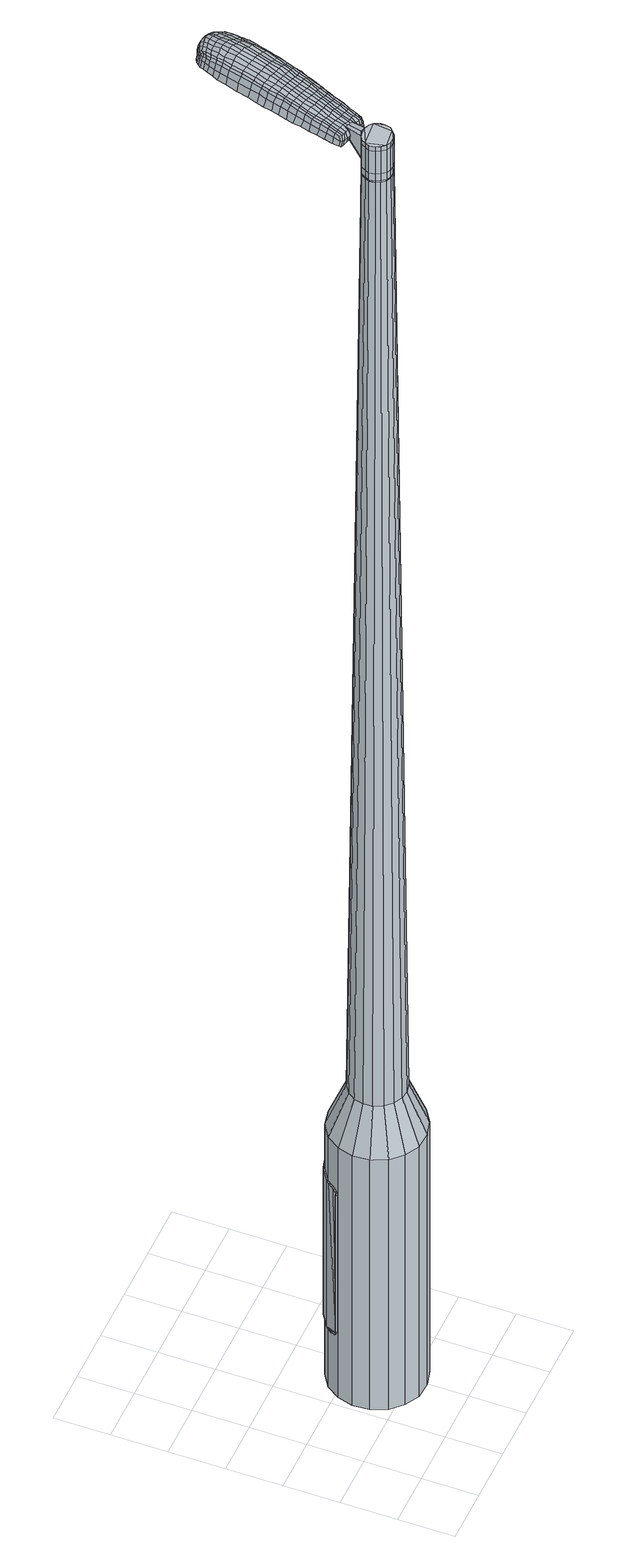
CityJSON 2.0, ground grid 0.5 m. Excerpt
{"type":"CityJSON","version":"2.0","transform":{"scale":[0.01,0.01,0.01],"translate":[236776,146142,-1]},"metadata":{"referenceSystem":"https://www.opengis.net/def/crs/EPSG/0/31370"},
"CityObjects":{
"object1":{"type":"GenericCityObject","attributes":{"cluster":554,"mean_distance_to_centroid":0.166,"new_centroid_x":236776.98,"new_centroid_y":146142.76,"mean_distance_to_camera":6.4,"H1":9.36,"H2":9.18,"Z_final":113.02,"cluster2":-1,"proj_x":236781.63,"proj_y":146144.08,"id_line":84736,"bearing_l":344.13,"distance":4.84,"orientation":"left","G_obj":74.13},"geometry":[{"type":"MultiSurface","lod":"2","boundaries":[[[0,1,2,3]],[[1,4,5,2]],[[4,6,7,5]],[[6,8,9,7]],[[8,10,11,9]],[[10,12,13,11]],[[12,14,15,13]],[[14,16,17,15]],[[16,18,19,17]],[[18,20,21,19]],[[20,22,23,21]],[[22,24,25,23]],[[24,26,27,25]],[[26,28,29,27]],[[28,30,31,29]],[[30,32,33,31]],[[32,34,35,33]],[[34,0,3,35]],[[36,37,38,39]],[[38,40,41,42]],[[41,43,42]],[[42,44,45,46]],[[45,47,46]],[[46,48,49,50]],[[49,51,50]],[[42,46,50,38]],[[50,52,39,38]],[[53,36,39]],[[2,5,7,35]],[[7,9,11,15]],[[11,13,15]],[[15,17,19,23]],[[19,21,23]],[[23,25,27,31]],[[27,29,31]],[[15,23,31,7]],[[31,33,35,7]],[[3,2,35]],[[1,0,54,55]],[[0,34,56,54]],[[34,32,57,56]],[[32,30,58,57]],[[30,28,59,58]],[[28,26,60,59]],[[26,24,61,60]],[[24,22,62,61]],[[22,20,63,62]],[[20,18,64,63]],[[18,16,65,64]],[[16,14,66,65]],[[14,12,67,66]],[[12,10,68,67]],[[10,8,69,68]],[[8,6,70,69]],[[6,4,71,70]],[[4,1,55,71]],[[55,54,72,73]],[[54,56,74,72]],[[56,57,75,74]],[[57,58,76,75]],[[58,59,77,76]],[[59,60,78,77]],[[60,61,79,78]],[[61,62,80,79]],[[62,63,81,80]],[[63,64,82,81]],[[64,65,83,82]],[[65,66,84,83]],[[66,67,85,84]],[[67,68,86,85]],[[68,69,87,86]],[[69,70,88,87]],[[70,71,89,88]],[[71,55,73,89]],[[72,90,91,92]],[[93,94,90,72]],[[75,95,94,93]],[[96,97,95,75]],[[77,98,97,96]],[[99,100,98,77]],[[79,101,100,99]],[[80,102,101,79]],[[103,104,102,80]],[[105,106,104,103]],[[83,107,106,105]],[[84,108,107,83]],[[85,109,108,84]],[[110,111,109,85]],[[112,113,111,110]],[[114,115,113,112]],[[116,117,115,114]],[[92,91,117,116]],[[118,119,120,121]],[[122,118,121,123]],[[124,122,123,125]],[[126,124,125,127]],[[128,126,127,129]],[[130,128,129,131]],[[132,130,131,133]],[[134,132,133,135]],[[136,134,135,137]],[[138,136,137,139]],[[140,138,139,141]],[[142,140,141,143]],[[144,142,143,145]],[[146,144,145,147]],[[148,146,147,149]],[[150,148,149,151]],[[73,72,92]],[[74,93,72]],[[74,75,93]],[[76,96,75]],[[76,77,96]],[[78,99,77]],[[78,79,99]],[[81,103,80]],[[81,82,105,103]],[[82,83,105]],[[86,110,85]],[[86,87,112,110]],[[87,88,114,112]],[[88,89,116,114]],[[89,73,92,116]],[[152,91,90]],[[152,153,117,91]],[[153,154,115,117]],[[154,155,113,115]],[[155,156,111,113]],[[156,109,111]],[[157,106,107]],[[157,158,104,106]],[[158,102,104]],[[159,100,101]],[[159,98,100]],[[160,97,98]],[[160,95,97]],[[161,94,95]],[[161,90,94]],[[39,52,150,162]],[[152,90,163,151]],[[53,39,162,119]],[[90,161,120,163]],[[36,53,119,118]],[[161,95,121,120]],[[37,36,118,122]],[[95,160,123,121]],[[38,37,122,124]],[[160,98,125,123]],[[40,38,124,126]],[[98,159,127,125]],[[41,40,126,128]],[[159,101,129,127]],[[43,41,128,130]],[[101,102,131,129]],[[42,43,130,132]],[[102,158,133,131]],[[44,42,132,134]],[[158,157,135,133]],[[45,44,134,136]],[[157,107,137,135]],[[47,45,136,138]],[[107,108,139,137]],[[46,47,138,140]],[[108,109,141,139]],[[48,46,140,142]],[[109,156,143,141]],[[49,48,142,144]],[[156,155,145,143]],[[51,49,144,146]],[[155,154,147,145]],[[50,51,146,148]],[[154,153,149,147]],[[52,50,148,150]],[[153,152,151,149]],[[150,151,164,165]],[[151,163,166,164]],[[163,120,167,166]],[[120,119,168,167]],[[119,162,169,168]],[[162,150,165,169]],[[170,171,172,173]],[[174,170,173,175]],[[170,174,176,177]],[[171,170,177,178]],[[179,180,181,182]],[[183,179,182,184]],[[179,183,185,186]],[[180,179,186,187]],[[188,189,190,191]],[[192,188,191,193]],[[188,192,194,195]],[[189,188,195,196]],[[197,198,199,200]],[[201,197,200,202]],[[197,201,203,204]],[[198,197,204,205]],[[206,207,208,209]],[[210,206,209,211]],[[206,210,212,213]],[[207,206,213,214]],[[215,216,217,218]],[[219,215,218,220]],[[215,219,221,222]],[[216,215,222,223]],[[224,225,226,227]],[[216,224,227,217]],[[224,216,223,228]],[[225,224,228,229]],[[230,231,232,233]],[[225,230,233,226]],[[230,225,229,234]],[[231,230,234,235]],[[236,174,175,237]],[[231,236,237,232]],[[236,231,235,238]],[[174,236,238,176]],[[239,240,241,242]],[[243,239,242,244]],[[239,243,245,246]],[[240,239,246,247]],[[248,249,250,251]],[[240,248,251,241]],[[248,240,247,252]],[[249,248,252,253]],[[254,255,256,257]],[[249,254,257,250]],[[254,249,253,258]],[[255,254,258,259]],[[260,261,262,263]],[[255,260,263,256]],[[260,255,259,264]],[[261,260,264,265]],[[266,171,178,267]],[[261,266,267,262]],[[266,261,265,268]],[[171,266,268,172]],[[269,270,271,272]],[[273,269,272,274]],[[269,273,275,276]],[[270,269,276,277]],[[278,279,280,281]],[[270,278,281,271]],[[278,270,277,282]],[[279,278,282,283]],[[284,285,286,287]],[[279,284,287,280]],[[284,279,283,288]],[[285,284,288,289]],[[290,183,184,291]],[[285,290,291,286]],[[290,285,289,292]],[[183,290,292,185]],[[293,294,295,296]],[[297,293,296,298]],[[293,297,299,300]],[[294,293,300,301]],[[302,303,304,305]],[[294,302,305,295]],[[302,294,301,306]],[[303,302,306,307]],[[308,309,310,311]],[[303,308,311,304]],[[308,303,307,312]],[[309,308,312,313]],[[314,315,316,317]],[[309,314,317,310]],[[314,309,313,318]],[[315,314,318,319]],[[320,180,187,321]],[[315,320,321,316]],[[320,315,319,322]],[[180,320,322,181]],[[323,209,208,324]],[[325,323,324,326]],[[323,325,327,328]],[[209,323,328,211]],[[329,325,326,330]],[[331,329,330,332]],[[329,331,333,334]],[[325,329,334,327]],[[335,331,332,336]],[[337,335,336,338]],[[335,337,339,340]],[[331,335,340,333]],[[341,337,338,342]],[[343,341,342,344]],[[341,343,345,346]],[[337,341,346,339]],[[347,343,344,348]],[[198,347,348,199]],[[347,198,205,349]],[[343,347,349,345]],[[350,351,196,195]],[[352,350,195,194]],[[350,352,353,354]],[[351,350,354,355]],[[356,357,355,354]],[[358,356,354,353]],[[356,358,359,360]],[[357,356,360,361]],[[362,363,361,360]],[[364,362,360,359]],[[362,364,365,366]],[[363,362,366,367]],[[368,369,367,366]],[[370,368,366,365]],[[368,370,203,201]],[[369,368,201,202]],[[371,372,373,374]],[[273,371,374,275]],[[371,273,274,375]],[[372,371,375,376]],[[377,192,193,378]],[[372,377,378,373]],[[377,372,376,379]],[[192,377,379,194]],[[380,381,382,383]],[[219,380,383,221]],[[380,219,220,384]],[[381,380,384,385]],[[386,387,388,389]],[[381,386,389,382]],[[386,381,385,390]],[[387,386,390,391]],[[392,189,196,393]],[[387,392,393,388]],[[392,387,391,394]],[[189,392,394,190]],[[395,396,397,398]],[[177,395,398,178]],[[395,177,176,399]],[[396,395,399,400]],[[401,402,403,404]],[[396,401,404,397]],[[401,396,400,405]],[[402,401,405,406]],[[407,200,199,408]],[[402,407,408,403]],[[407,402,406,409]],[[200,407,409,202]],[[410,411,412,413]],[[182,410,413,184]],[[410,182,181,414]],[[411,410,414,415]],[[416,204,203,417]],[[411,416,417,412]],[[416,411,415,418]],[[204,416,418,205]],[[419,420,421,422]],[[297,419,422,299]],[[419,297,298,423]],[[420,419,423,424]],[[425,210,211,426]],[[420,425,426,421]],[[425,420,424,427]],[[210,425,427,212]],[[428,429,430,431]],[[243,428,431,245]],[[428,243,244,432]],[[429,428,432,433]],[[434,435,436,437]],[[429,434,437,430]],[[434,429,433,438]],[[435,434,438,439]],[[440,207,214,441]],[[435,440,441,436]],[[440,435,439,442]],[[207,440,442,208]],[[443,444,433,432]],[[242,443,432,244]],[[443,242,241,445]],[[444,443,445,446]],[[447,448,439,438]],[[444,447,438,433]],[[447,444,446,449]],[[448,447,449,450]],[[451,324,208,442]],[[448,451,442,439]],[[451,448,450,452]],[[324,451,452,326]],[[453,454,455,456]],[[300,453,456,301]],[[453,300,299,422]],[[454,453,422,421]],[[457,328,327,458]],[[454,457,458,455]],[[457,454,421,426]],[[328,457,426,211]],[[459,460,446,445]],[[251,459,445,241]],[[459,251,250,461]],[[460,459,461,462]],[[463,464,450,449]],[[460,463,449,446]],[[463,460,462,465]],[[464,463,465,466]],[[467,330,326,452]],[[464,467,452,450]],[[467,464,466,468]],[[330,467,468,332]],[[469,470,471,472]],[[306,469,472,307]],[[469,306,301,456]],[[470,469,456,455]],[[473,334,333,474]],[[470,473,474,471]],[[473,470,455,458]],[[334,473,458,327]],[[475,476,462,461]],[[257,475,461,250]],[[475,257,256,477]],[[476,475,477,478]],[[479,480,466,465]],[[476,479,465,462]],[[479,476,478,481]],[[480,479,481,482]],[[483,336,332,468]],[[480,483,468,466]],[[483,480,482,484]],[[336,483,484,338]],[[485,486,487,488]],[[312,485,488,313]],[[485,312,307,472]],[[486,485,472,471]],[[489,340,339,490]],[[486,489,490,487]],[[489,486,471,474]],[[340,489,474,333]],[[491,492,478,477]],[[263,491,477,256]],[[491,263,262,493]],[[492,491,493,494]],[[495,496,482,481]],[[492,495,481,478]],[[495,492,494,497]],[[496,495,497,498]],[[499,342,338,484]],[[496,499,484,482]],[[499,496,498,500]],[[342,499,500,344]],[[501,502,503,504]],[[318,501,504,319]],[[501,318,313,488]],[[502,501,488,487]],[[505,346,345,506]],[[502,505,506,503]],[[505,502,487,490]],[[346,505,490,339]],[[507,508,494,493]],[[267,507,493,262]],[[507,267,178,398]],[[508,507,398,397]],[[509,510,498,497]],[[508,509,497,494]],[[509,508,397,404]],[[510,509,404,403]],[[511,348,344,500]],[[510,511,500,498]],[[511,510,403,408]],[[348,511,408,199]],[[512,513,415,414]],[[322,512,414,181]],[[512,322,319,504]],[[513,512,504,503]],[[514,349,205,418]],[[513,514,418,415]],[[514,513,503,506]],[[349,514,506,345]],[[515,516,376,375]],[[272,515,375,274]],[[515,272,271,517]],[[516,515,517,518]],[[519,352,194,379]],[[516,519,379,376]],[[519,516,518,520]],[[352,519,520,353]],[[521,522,523,524]],[[222,521,524,223]],[[521,222,221,383]],[[522,521,383,382]],[[525,526,527,528]],[[522,525,528,523]],[[525,522,382,389]],[[526,525,389,388]],[[529,351,355,530]],[[526,529,530,527]],[[529,526,388,393]],[[351,529,393,196]],[[531,532,518,517]],[[281,531,517,271]],[[531,281,280,533]],[[532,531,533,534]],[[535,358,353,520]],[[532,535,520,518]],[[535,532,534,536]],[[358,535,536,359]],[[537,538,539,540]],[[228,537,540,229]],[[537,228,223,524]],[[538,537,524,523]],[[541,542,543,544]],[[538,541,544,539]],[[541,538,523,528]],[[542,541,528,527]],[[545,357,361,546]],[[542,545,546,543]],[[545,542,527,530]],[[357,545,530,355]],[[547,548,534,533]],[[287,547,533,280]],[[547,287,286,549]],[[548,547,549,550]],[[551,364,359,536]],[[548,551,536,534]],[[551,548,550,552]],[[364,551,552,365]],[[553,554,555,556]],[[234,553,556,235]],[[553,234,229,540]],[[554,553,540,539]],[[557,558,559,560]],[[554,557,560,555]],[[557,554,539,544]],[[558,557,544,543]],[[561,363,367,562]],[[558,561,562,559]],[[561,558,543,546]],[[363,561,546,361]],[[563,564,550,549]],[[291,563,549,286]],[[563,291,184,413]],[[564,563,413,412]],[[565,370,365,552]],[[564,565,552,550]],[[565,564,412,417]],[[370,565,417,203]],[[566,567,400,399]],[[238,566,399,176]],[[566,238,235,556]],[[567,566,556,555]],[[568,569,406,405]],[[567,568,405,400]],[[568,567,555,560]],[[569,568,560,559]],[[570,369,202,409]],[[569,570,409,406]],[[570,569,559,562]],[[369,570,562,367]],[[571,572,573,574]],[[574,573,575,576]],[[577,575,573,578]],[[578,573,572,579]],[[580,581,582,583]],[[583,582,584,585]],[[586,584,582,587]],[[587,582,581,588]],[[589,590,591,592]],[[592,591,593,594]],[[595,593,591,596]],[[596,591,590,597]],[[598,599,600,601]],[[601,600,602,603]],[[604,602,600,605]],[[605,600,599,606]],[[607,608,609,610]],[[610,609,611,612]],[[613,611,609,614]],[[614,609,608,615]],[[616,617,618,619]],[[619,618,620,621]],[[622,620,618,623]],[[623,618,617,624]],[[625,626,627,628]],[[628,627,617,616]],[[624,617,627,629]],[[629,627,626,630]],[[631,632,633,634]],[[634,633,626,625]],[[630,626,633,635]],[[635,633,632,636]],[[576,575,637,638]],[[638,637,632,631]],[[636,632,637,639]],[[639,637,575,577]],[[640,641,642,643]],[[643,642,644,645]],[[646,644,642,647]],[[647,642,641,648]],[[649,650,651,652]],[[652,651,641,640]],[[648,641,651,653]],[[653,651,650,654]],[[655,656,657,658]],[[658,657,650,649]],[[654,650,657,659]],[[659,657,656,660]],[[661,662,663,664]],[[664,663,656,655]],[[660,656,663,665]],[[665,663,662,666]],[[579,572,667,668]],[[668,667,662,661]],[[666,662,667,669]],[[669,667,572,571]],[[670,671,672,673]],[[673,672,674,675]],[[676,674,672,677]],[[677,672,671,678]],[[679,680,681,682]],[[682,681,671,670]],[[678,671,681,683]],[[683,681,680,684]],[[685,686,687,688]],[[688,687,680,679]],[[684,680,687,689]],[[689,687,686,690]],[[585,584,691,692]],[[692,691,686,685]],[[690,686,691,693]],[[693,691,584,586]],[[694,695,696,697]],[[697,696,698,699]],[[700,698,696,701]],[[701,696,695,702]],[[703,704,705,706]],[[706,705,695,694]],[[702,695,705,707]],[[707,705,704,708]],[[709,710,711,712]],[[712,711,704,703]],[[708,704,711,713]],[[713,711,710,714]],[[715,716,717,718]],[[718,717,710,709]],[[714,710,717,719]],[[719,717,716,720]],[[588,581,721,722]],[[722,721,716,715]],[[720,716,721,723]],[[723,721,581,580]],[[607,610,724,725]],[[725,724,726,727]],[[728,726,724,729]],[[729,724,610,612]],[[727,726,730,731]],[[731,730,732,733]],[[734,732,730,735]],[[735,730,726,728]],[[733,732,736,737]],[[737,736,738,739]],[[740,738,736,741]],[[741,736,732,734]],[[739,738,742,743]],[[743,742,744,745]],[[746,744,742,747]],[[747,742,738,740]],[[745,744,748,749]],[[749,748,599,598]],[[606,599,748,750]],[[750,748,744,746]],[[597,751,752,596]],[[596,752,753,595]],[[754,753,752,755]],[[755,752,751,756]],[[756,757,758,755]],[[755,758,759,754]],[[760,759,758,761]],[[761,758,757,762]],[[762,763,764,761]],[[761,764,765,760]],[[766,765,764,767]],[[767,764,763,768]],[[768,769,770,767]],[[767,770,771,766]],[[604,771,770,602]],[[602,770,769,603]],[[772,773,774,775]],[[775,774,674,676]],[[675,674,774,776]],[[776,774,773,777]],[[594,593,778,779]],[[779,778,773,772]],[[777,773,778,780]],[[780,778,593,595]],[[781,782,783,784]],[[784,783,620,622]],[[621,620,783,785]],[[785,783,782,786]],[[787,788,789,790]],[[790,789,782,781]],[[786,782,789,791]],[[791,789,788,792]],[[597,590,793,794]],[[794,793,788,787]],[[792,788,793,795]],[[795,793,590,589]],[[796,797,798,799]],[[799,798,578,579]],[[577,578,798,800]],[[800,798,797,801]],[[802,803,804,805]],[[805,804,797,796]],[[801,797,804,806]],[[806,804,803,807]],[[598,601,808,809]],[[809,808,803,802]],[[807,803,808,810]],[[810,808,601,603]],[[811,812,813,814]],[[814,813,583,585]],[[580,583,813,815]],[[815,813,812,816]],[[604,605,817,818]],[[818,817,812,811]],[[816,812,817,819]],[[819,817,605,606]],[[820,821,698,822]],[[822,698,700]],[[699,698,821,823]],[[612,611,824,825]],[[825,824,821,820]],[[823,821,824,826]],[[826,824,611,613]],[[827,828,829]],[[829,828,644,646]],[[645,644,828,830]],[[830,828,831]],[[832,833,834,835]],[[835,834,828,827]],[[831,828,834,836]],[[836,834,833,837]],[[615,608,838,839]],[[839,838,833,832]],[[837,833,838,840]],[[840,838,608,607]],[[831,841,842,830]],[[830,842,643,645]],[[640,643,842,843]],[[842,841,843]],[[837,844,845,836]],[[836,845,841,831]],[[843,841,845,846]],[[846,845,844,847]],[[607,725,165,840]],[[840,165,844,837]],[[847,844,165,848]],[[848,165,725,727]],[[849,850,851,852]],[[852,851,701,702]],[[700,701,851,822]],[[822,851,850,820]],[[728,729,853,854]],[[854,853,850,849]],[[820,850,853,825]],[[825,853,729,612]],[[855,856,843]],[[843,856,652,640]],[[649,652,856,857]],[[857,856,855,858]],[[847,859,860,846]],[[846,860,855,843]],[[858,855,860,861]],[[861,860,859,862]],[[727,731,863,848]],[[848,863,859,847]],[[862,859,863,864]],[[864,863,731,733]],[[865,866,867,868]],[[868,867,707,708]],[[702,707,867,852]],[[852,867,866,849]],[[734,735,869,870]],[[870,869,866,865]],[[849,866,869,854]],[[854,869,735,728]],[[858,871,872,857]],[[857,872,658,649]],[[655,658,872,873]],[[873,872,871,874]],[[862,875,876,861]],[[861,876,871,858]],[[874,871,876,877]],[[877,876,875,878]],[[733,737,879,864]],[[864,879,875,862]],[[878,875,879,880]],[[880,879,737,739]],[[881,882,883,884]],[[884,883,713,714]],[[708,713,883,868]],[[868,883,882,865]],[[740,741,885,886]],[[886,885,882,881]],[[865,882,885,870]],[[870,885,741,734]],[[874,887,888,873]],[[873,888,664,655]],[[661,664,888,889]],[[889,888,887,890]],[[878,891,892,877]],[[877,892,887,874]],[[890,887,892,893]],[[893,892,891,894]],[[739,743,895,880]],[[880,895,891,878]],[[894,891,895,896]],[[896,895,743,745]],[[897,898,899,900]],[[900,899,719,720]],[[714,719,899,884]],[[884,899,898,881]],[[746,747,901,902]],[[902,901,898,897]],[[881,898,901,886]],[[886,901,747,740]],[[890,903,904,889]],[[889,904,668,661]],[[579,668,904,799]],[[799,904,903,796]],[[894,905,906,893]],[[893,906,903,890]],[[796,903,906,805]],[[805,906,905,802]],[[745,749,907,896]],[[896,907,905,894]],[[802,905,907,809]],[[809,907,749,598]],[[816,908,909,815]],[[815,909,723,580]],[[720,723,909,900]],[[900,909,908,897]],[[606,750,910,819]],[[819,910,908,816]],[[897,908,910,902]],[[902,910,750,746]],[[777,911,912,776]],[[776,912,673,675]],[[670,673,912,913]],[[913,912,911,914]],[[595,753,915,780]],[[780,915,911,777]],[[914,911,915,916]],[[916,915,753,754]],[[917,918,919,920]],[[920,919,623,624]],[[622,623,919,784]],[[784,919,918,781]],[[921,922,923,924]],[[924,923,918,917]],[[781,918,923,790]],[[790,923,922,787]],[[756,751,925,926]],[[926,925,922,921]],[[787,922,925,794]],[[794,925,751,597]],[[914,927,928,913]],[[913,928,682,670]],[[679,682,928,929]],[[929,928,927,930]],[[754,759,931,916]],[[916,931,927,914]],[[930,927,931,932]],[[932,931,759,760]],[[933,934,935,936]],[[936,935,629,630]],[[624,629,935,920]],[[920,935,934,917]],[[937,938,939,940]],[[940,939,934,933]],[[917,934,939,924]],[[924,939,938,921]],[[762,757,941,942]],[[942,941,938,937]],[[921,938,941,926]],[[926,941,757,756]],[[930,943,944,929]],[[929,944,688,679]],[[685,688,944,945]],[[945,944,943,946]],[[760,765,947,932]],[[932,947,943,930]],[[946,943,947,948]],[[948,947,765,766]],[[949,950,951,952]],[[952,951,635,636]],[[630,635,951,936]],[[936,951,950,933]],[[953,954,955,956]],[[956,955,950,949]],[[933,950,955,940]],[[940,955,954,937]],[[768,763,957,958]],[[958,957,954,953]],[[937,954,957,942]],[[942,957,763,762]],[[946,959,960,945]],[[945,960,692,685]],[[585,692,960,814]],[[814,960,959,811]],[[766,771,961,948]],[[948,961,959,946]],[[811,959,961,818]],[[818,961,771,604]],[[801,962,963,800]],[[800,963,639,577]],[[636,639,963,952]],[[952,963,962,949]],[[807,964,965,806]],[[806,965,962,801]],[[949,962,965,956]],[[956,965,964,953]],[[603,769,966,810]],[[810,966,964,807]],[[953,964,966,958]],[[958,966,769,768]],[[571,574,173,172]],[[574,576,175,173]],[[586,587,186,185]],[[587,588,187,186]],[[589,592,191,190]],[[592,594,193,191]],[[613,614,213,212]],[[614,615,214,213]],[[616,619,218,217]],[[619,621,220,218]],[[625,628,227,226]],[[628,616,217,227]],[[631,634,233,232]],[[634,625,226,233]],[[576,638,237,175]],[[638,631,232,237]],[[646,647,246,245]],[[647,648,247,246]],[[648,653,252,247]],[[653,654,253,252]],[[654,659,258,253]],[[659,660,259,258]],[[660,665,264,259]],[[665,666,265,264]],[[666,669,268,265]],[[669,571,172,268]],[[676,677,276,275]],[[677,678,277,276]],[[678,683,282,277]],[[683,684,283,282]],[[684,689,288,283]],[[689,690,289,288]],[[690,693,292,289]],[[693,586,185,292]],[[694,697,296,295]],[[697,699,298,296]],[[703,706,305,304]],[[706,694,295,305]],[[709,712,311,310]],[[712,703,304,311]],[[715,718,317,316]],[[718,709,310,317]],[[588,722,321,187]],[[722,715,316,321]],[[772,775,374,373]],[[775,676,275,374]],[[594,779,378,193]],[[779,772,373,378]],[[621,785,384,220]],[[785,786,385,384]],[[786,791,390,385]],[[791,792,391,390]],[[792,795,394,391]],[[795,589,190,394]],[[699,423,298]],[[699,823,424,423]],[[823,826,427,424]],[[826,613,212,427]],[[827,829,431,430]],[[829,646,245,431]],[[832,835,437,436]],[[835,827,430,437]],[[615,839,441,214]],[[839,832,436,441]],[[967,968,969,970]],[[971,972,970,969]],[[973,974,975,976]],[[977,978,979,980]],[[968,981,982,969]],[[983,971,969,982]],[[984,973,976,985]],[[986,987,978,977]],[[981,988,989,982]],[[989,990,983,982]],[[991,984,985,992]],[[993,987,986,994]],[[988,995,996,989]],[[996,997,990,989]],[[998,991,992,999]],[[1000,993,994,1001]],[[1002,1003,1004,1005]],[[1006,1007,1003,1002]],[[1006,1008,1009,1007]],[[1008,1010,1011,1009]],[[1012,1013,1014,1015]],[[1016,1017,1013,1012]],[[1018,1019,1017,1016]],[[1020,1021,1019,1018]],[[1015,1004,1003,1012]],[[1012,1003,1007,1016]],[[1007,1009,1018,1016]],[[1009,1011,1020,1018]],[[976,975,972,971]],[[985,976,971,983]],[[990,992,985,983]],[[997,999,992,990]],[[977,980,974,973]],[[986,977,973,984]],[[994,986,984,991]],[[1001,994,991,998]],[[978,1002,1005,979]],[[987,1006,1002,978]],[[1008,1006,987,993]],[[1010,1008,993,1000]],[[1022,1023,1024,1025]],[[1024,1026,1027,1028]],[[1024,1028,1029,1030]],[[1024,1030,1025]],[[1031,1022,1025,1032]],[[1033,1032,1025,1034]],[[1035,1034,1025]],[[1036,1024,1023,1037]],[[1038,1036,1037,1039]],[[1040,1038,1039,1041]],[[1042,1040,1041,1043]],[[1044,1042,1043,1045]],[[1045,1046,1047,1048]],[[1045,1048,1049,1050]],[[1045,1050,1051,1052]],[[1051,1053,1054,1055]],[[1051,1055,1056,1057]],[[1051,1057,1052]],[[1045,1052,1044]],[[1058,1059,1023,1022]],[[1060,1061,1026,1024]],[[1062,1063,1035,1025]],[[1059,1064,1037,1023]],[[1065,1060,1024,1036]],[[1064,1066,1039,1037]],[[1067,1065,1036,1038]],[[1066,1068,1041,1039]],[[1069,1067,1038,1040]],[[1068,1070,1043,1041]],[[1071,1069,1040,1042]],[[1070,1072,1045,1043]],[[1073,1071,1042,1044]],[[1072,1074,1046,1045]],[[1075,1076,1053,1051]],[[1077,1073,1044,1052]],[[1047,1046,1074,1078]],[[1048,1047,1078,1079]],[[1049,1048,1079,1080]],[[1050,1049,1080,1081]],[[1051,1050,1081,1075]],[[1082,1058,1022,1031]],[[1083,1082,1031,1032]],[[1084,1083,1032,1033]],[[1085,1084,1033,1034]],[[1063,1085,1034,1035]],[[1027,1026,1061,1086]],[[1054,1053,1076,1087]],[[1028,1027,1086,1088]],[[1029,1028,1088,1089]],[[1030,1029,1089,1090]],[[1025,1030,1090,1062]],[[1055,1054,1087,1091]],[[1056,1055,1091,1092]],[[1057,1056,1092,1093]],[[1052,1057,1093,1077]]]}]}
},
"vertices":[
[108,119,384],[121,112,384],[121,112,96],[108,119,96],[132,102,384],[132,102,96],[138,89,384],[138,89,96],[139,74,384],[139,74,96],[135,60,384],[135,60,96],[126,48,384],[126,48,96],[114,40,384],[114,40,96],[100,36,384],[100,36,96],[85,37,384],[85,37,96],[72,44,384],[72,44,96],[62,54,384],[62,54,96],[56,68,384],[56,68,96],[55,83,384],[55,83,96],[59,97,384],[59,97,96],[67,109,384],[67,109,96],[79,117,384],[79,117,96],[94,120,384],[94,120,96],[91,90,1524],[87,88,1524],[85,84,1524],[100,91,1524],[83,80,1524],[84,75,1524],[89,67,1524],[86,71,1524],[93,65,1524],[98,65,1524],[106,69,1524],[102,66,1524],[109,72,1524],[110,77,1524],[108,86,1524],[110,81,1524],[105,89,1524],[96,92,1524],[104,102,429],[111,99,429],[95,103,429],[86,101,429],[79,96,429],[74,89,429],[72,81,429],[72,72,429],[76,64,429],[82,58,429],[90,54,429],[98,53,429],[107,55,429],[114,60,429],[119,67,429],[122,76,429],[121,84,429],[118,92,429],[100,91,1483],[105,89,1483],[96,92,1483],[91,90,1483],[87,88,1483],[85,84,1483],[83,80,1483],[84,75,1483],[86,71,1483],[89,67,1483],[93,65,1483],[98,65,1483],[102,66,1483],[106,69,1483],[109,72,1483],[110,77,1483],[110,81,1483],[108,86,1483],[100,91,1485],[104,89,1485],[104,89,1483],[96,91,1483],[96,91,1485],[91,90,1485],[88,87,1483],[88,87,1485],[85,84,1485],[84,80,1483],[84,80,1485],[84,75,1485],[86,71,1485],[89,68,1483],[89,68,1485],[93,66,1483],[93,66,1485],[98,65,1485],[102,66,1485],[106,69,1485],[108,73,1483],[108,73,1485],[109,77,1483],[109,77,1485],[109,81,1483],[109,81,1485],[107,85,1483],[107,85,1485],[91,90,1519],[96,92,1519],[96,92,1493],[91,90,1493],[87,88,1519],[87,88,1493],[85,84,1519],[85,84,1493],[83,80,1519],[83,80,1493],[84,75,1519],[84,75,1493],[86,71,1519],[86,71,1493],[89,67,1519],[89,67,1493],[93,65,1519],[93,65,1493],[98,65,1519],[98,65,1493],[102,66,1519],[102,66,1493],[106,69,1519],[106,69,1493],[109,72,1519],[109,72,1493],[110,77,1519],[110,77,1493],[110,81,1519],[110,81,1493],[108,86,1519],[108,86,1493],[105,89,1519],[105,89,1493],[105,89,1485],[108,86,1485],[110,81,1485],[110,77,1485],[109,72,1485],[93,65,1485],[89,67,1485],[83,80,1485],[87,88,1485],[96,92,1485],[100,91,1519],[100,91,1493],[109,108,1513],[109,108,1518],[105,109,1513],[102,110,1513],[102,110,1518],[105,109,1518],[145,175,1519],[142,168,1518],[144,169,1509],[146,176,1510],[147,183,1519],[149,184,1510],[145,183,1526],[143,174,1525],[141,168,1525],[108,186,1519],[106,179,1518],[107,178,1525],[109,184,1525],[110,194,1519],[111,193,1526],[109,196,1510],[106,187,1510],[105,181,1509],[144,252,1519],[148,250,1519],[148,251,1513],[145,252,1513],[140,252,1519],[140,253,1513],[140,250,1524],[144,250,1524],[148,249,1524],[124,180,1530],[122,173,1529],[125,172,1529],[127,179,1530],[127,189,1531],[130,188,1531],[123,190,1530],[121,181,1530],[119,174,1529],[102,103,1512],[105,102,1512],[105,103,1517],[103,104,1517],[100,103,1512],[100,105,1517],[99,104,1506],[103,103,1506],[105,103,1506],[159,232,1519],[159,229,1519],[160,230,1512],[161,233,1512],[159,235,1518],[161,235,1512],[159,234,1522],[158,232,1523],[158,229,1524],[158,224,1519],[157,219,1519],[159,219,1512],[160,225,1512],[157,224,1524],[156,219,1525],[156,213,1519],[154,205,1519],[155,206,1511],[157,214,1511],[154,213,1526],[152,205,1526],[150,194,1519],[152,195,1510],[149,194,1526],[120,105,1513],[123,112,1513],[121,112,1518],[119,105,1517],[118,100,1512],[118,101,1516],[119,101,1506],[122,106,1507],[124,113,1507],[125,119,1514],[128,127,1515],[126,126,1520],[124,119,1519],[127,120,1507],[129,127,1507],[130,134,1515],[133,141,1516],[131,140,1522],[129,133,1521],[132,134,1508],[134,141,1508],[135,148,1517],[138,155,1517],[136,154,1524],[134,147,1523],[137,148,1508],[139,155,1509],[140,161,1518],[138,161,1524],[142,162,1509],[125,243,1519],[124,240,1519],[125,239,1524],[126,242,1523],[126,245,1518],[127,244,1522],[126,246,1512],[124,244,1512],[123,241,1512],[122,235,1519],[120,230,1519],[121,229,1525],[123,235,1524],[121,237,1512],[119,231,1512],[118,224,1519],[116,217,1519],[117,216,1526],[119,223,1526],[117,226,1511],[115,218,1511],[113,206,1519],[114,204,1526],[112,207,1510],[91,114,1513],[93,121,1513],[92,122,1507],[90,115,1507],[90,108,1512],[90,109,1506],[91,109,1516],[92,113,1517],[94,120,1518],[94,128,1514],[96,136,1515],[95,137,1507],[94,130,1507],[95,127,1519],[97,135,1520],[98,143,1515],[99,150,1516],[98,152,1508],[97,145,1508],[99,142,1521],[100,149,1522],[101,158,1517],[103,165,1517],[101,166,1509],[100,159,1508],[102,156,1523],[104,163,1524],[104,172,1518],[103,173,1509],[105,170,1524],[104,109,1519],[107,108,1519],[106,116,1520],[109,115,1520],[103,117,1520],[102,110,1519],[108,123,1522],[111,123,1522],[110,130,1523],[113,130,1523],[107,131,1523],[105,124,1521],[112,138,1524],[115,137,1524],[114,145,1525],[117,144,1525],[111,146,1525],[109,138,1524],[116,152,1526],[119,151,1526],[118,159,1527],[121,158,1527],[115,160,1527],[113,153,1526],[120,166,1528],[123,165,1528],[117,167,1528],[143,247,1527],[147,246,1527],[139,247,1526],[138,243,1527],[142,243,1528],[146,242,1528],[140,237,1529],[144,236,1529],[136,237,1528],[134,230,1530],[138,230,1530],[142,229,1530],[136,223,1531],[140,222,1531],[132,223,1530],[130,215,1531],[134,214,1531],[137,213,1531],[130,201,1531],[134,200,1531],[126,202,1531],[128,247,1518],[131,248,1519],[130,250,1513],[127,248,1513],[128,245,1523],[131,247,1523],[135,250,1519],[135,251,1513],[135,249,1524],[159,237,1518],[158,240,1518],[157,239,1523],[158,236,1523],[160,238,1513],[159,240,1513],[156,243,1519],[154,246,1519],[154,245,1524],[156,242,1523],[157,244,1513],[155,247,1513],[151,249,1519],[151,247,1524],[152,250,1513],[141,175,1528],[139,175,1528],[137,169,1528],[139,168,1527],[144,183,1528],[142,184,1529],[137,176,1529],[134,177,1530],[132,170,1529],[135,169,1528],[139,185,1529],[136,186,1530],[131,178,1530],[128,171,1529],[133,187,1531],[110,184,1528],[112,183,1529],[115,192,1529],[112,192,1528],[108,177,1527],[111,176,1528],[116,182,1529],[119,191,1530],[115,175,1528],[91,106,1512],[93,105,1512],[94,106,1517],[92,107,1517],[90,107,1506],[92,106,1506],[96,104,1512],[97,106,1517],[96,105,1506],[117,99,1512],[115,99,1512],[116,100,1506],[118,99,1506],[116,100,1517],[115,100,1517],[113,100,1512],[110,100,1512],[111,101,1506],[113,100,1506],[113,101,1517],[110,102,1517],[108,101,1512],[108,102,1506],[108,102,1517],[118,105,1519],[116,105,1519],[120,112,1520],[119,113,1520],[114,106,1519],[112,107,1519],[116,113,1520],[114,114,1520],[109,107,1519],[111,115,1520],[93,112,1519],[95,112,1519],[97,119,1520],[95,119,1520],[98,111,1519],[100,118,1520],[123,119,1521],[121,120,1521],[125,126,1522],[123,127,1522],[119,120,1521],[116,121,1521],[121,127,1522],[118,128,1523],[113,122,1522],[116,129,1523],[97,127,1521],[99,126,1521],[100,133,1522],[98,134,1522],[102,125,1521],[104,132,1522],[127,133,1523],[126,134,1523],[130,140,1524],[128,141,1524],[123,134,1523],[120,135,1524],[125,142,1525],[123,142,1525],[118,136,1524],[120,143,1525],[100,141,1523],[102,141,1523],[104,148,1524],[102,148,1524],[106,140,1524],[107,147,1525],[132,147,1525],[130,148,1525],[134,154,1526],[133,155,1526],[128,149,1526],[125,149,1526],[130,156,1527],[127,156,1527],[122,150,1526],[124,157,1527],[103,156,1525],[106,155,1525],[107,162,1526],[105,163,1526],[109,154,1526],[111,161,1527],[137,161,1527],[135,162,1527],[132,162,1527],[129,163,1528],[126,164,1528],[107,170,1527],[109,169,1527],[113,168,1528],[128,243,1525],[130,245,1525],[126,240,1526],[129,241,1526],[134,246,1526],[133,242,1527],[157,234,1525],[157,236,1525],[156,233,1526],[157,230,1525],[155,239,1525],[153,242,1526],[152,238,1527],[154,235,1526],[150,244,1526],[149,240,1527],[125,235,1526],[127,236,1527],[123,229,1527],[125,230,1528],[131,237,1528],[129,230,1529],[156,225,1526],[155,227,1527],[153,221,1528],[154,220,1527],[153,230,1527],[150,232,1528],[148,225,1529],[151,223,1528],[147,234,1528],[145,227,1530],[121,223,1528],[123,223,1529],[118,215,1528],[121,215,1529],[127,224,1529],[125,215,1530],[153,213,1528],[151,215,1528],[149,207,1529],[151,206,1528],[149,217,1529],[146,219,1530],[144,210,1530],[147,208,1530],[143,220,1530],[141,212,1531],[115,204,1529],[118,204,1529],[122,203,1530],[147,194,1528],[146,195,1529],[143,197,1530],[140,198,1530],[137,199,1531],[142,170,1509],[140,169,1518],[143,176,1518],[144,177,1509],[145,184,1519],[147,185,1510],[144,183,1525],[141,175,1525],[139,168,1525],[109,177,1525],[108,178,1518],[109,185,1518],[111,184,1525],[112,194,1519],[113,192,1525],[110,195,1510],[108,187,1509],[107,180,1509],[147,249,1513],[147,248,1519],[144,249,1519],[144,250,1513],[140,249,1519],[140,250,1513],[140,248,1524],[144,248,1524],[147,247,1524],[125,173,1528],[122,174,1528],[124,181,1529],[127,180,1529],[127,189,1529],[130,188,1529],[123,190,1529],[121,181,1529],[119,175,1528],[106,105,1516],[106,104,1512],[103,105,1512],[103,106,1516],[100,106,1512],[101,106,1516],[100,107,1506],[103,106,1506],[106,105,1506],[159,230,1512],[157,229,1519],[157,232,1518],[159,233,1512],[158,234,1518],[159,235,1512],[157,234,1522],[156,232,1523],[156,229,1523],[157,220,1512],[155,219,1519],[156,225,1519],[158,225,1512],[155,225,1524],[154,219,1525],[154,207,1511],[152,206,1519],[154,213,1519],[155,214,1511],[152,213,1525],[150,206,1526],[149,195,1519],[150,196,1510],[147,195,1526],[120,113,1518],[121,113,1513],[119,106,1513],[117,106,1517],[117,101,1512],[116,102,1515],[118,102,1506],[120,107,1506],[122,114,1507],[125,127,1520],[126,127,1514],[123,120,1514],[122,120,1519],[125,121,1507],[128,128,1507],[129,141,1522],[131,141,1516],[128,134,1515],[127,134,1521],[130,135,1508],[133,142,1508],[134,155,1523],[136,155,1517],[133,148,1516],[132,148,1522],[135,149,1508],[138,156,1508],[138,162,1517],[136,162,1524],[140,163,1509],[127,238,1523],[126,239,1519],[127,242,1518],[128,241,1523],[128,244,1518],[129,243,1522],[127,245,1512],[126,243,1512],[125,240,1512],[123,228,1525],[122,229,1519],[124,235,1519],[125,234,1524],[123,236,1512],[121,231,1512],[119,215,1526],[118,216,1519],[120,224,1519],[121,223,1525],[119,225,1511],[117,218,1511],[115,205,1519],[116,204,1526],[114,207,1510],[94,122,1507],[95,121,1513],[93,113,1513],[92,115,1506],[92,108,1512],[92,109,1506],[93,109,1515],[94,113,1517],[96,120,1518],[97,137,1507],[98,135,1514],[96,128,1514],[96,129,1507],[97,127,1519],[99,134,1520],[100,151,1508],[101,150,1516],[100,143,1515],[99,144,1508],[101,142,1521],[102,149,1522],[103,166,1508],[105,164,1517],[103,157,1516],[102,159,1508],[104,156,1522],[106,163,1523],[106,171,1517],[105,173,1509],[107,170,1524],[105,110,1518],[107,109,1518],[106,117,1519],[109,116,1519],[104,117,1519],[102,111,1518],[109,124,1520],[111,123,1520],[111,131,1521],[113,130,1521],[108,132,1521],[106,125,1520],[113,138,1523],[115,137,1523],[115,145,1524],[117,145,1524],[112,146,1524],[110,139,1523],[117,152,1525],[119,152,1525],[119,160,1526],[121,159,1526],[115,160,1526],[113,153,1525],[121,167,1527],[123,166,1527],[117,167,1527],[146,245,1526],[143,246,1526],[139,246,1525],[138,242,1526],[142,242,1526],[145,241,1526],[143,235,1528],[140,236,1528],[136,236,1527],[134,230,1528],[138,229,1529],[141,228,1529],[140,221,1530],[136,222,1530],[132,223,1529],[130,214,1530],[134,214,1530],[137,213,1530],[134,201,1530],[130,202,1530],[127,202,1530],[131,247,1513],[131,246,1518],[129,245,1518],[128,246,1512],[130,244,1523],[132,245,1523],[136,248,1519],[135,249,1513],[136,247,1523],[155,238,1523],[156,239,1518],[157,236,1518],[156,235,1523],[159,237,1512],[157,239,1512],[152,243,1523],[153,245,1519],[155,242,1519],[154,240,1523],[156,242,1513],[153,245,1513],[150,247,1519],[150,245,1524],[150,248,1513],[137,169,1527],[139,176,1527],[140,175,1527],[138,169,1526],[143,184,1527],[141,184,1528],[131,171,1528],[133,178,1528],[136,177,1528],[134,170,1527],[139,185,1528],[136,186,1529],[130,179,1529],[128,172,1528],[133,187,1529],[115,192,1528],[113,183,1527],[112,184,1527],[114,192,1527],[110,177,1526],[111,176,1527],[117,183,1528],[119,191,1528],[115,176,1527],[94,108,1516],[93,108,1512],[93,108,1516],[93,109,1506],[97,107,1512],[97,107,1516],[96,108,1506],[117,102,1506],[116,101,1512],[117,101,1506],[116,102,1516],[115,102,1516],[111,103,1506],[111,103,1512],[113,102,1512],[114,102,1506],[113,103,1516],[111,103,1516],[108,103,1512],[109,104,1506],[108,104,1516],[116,106,1518],[117,106,1518],[119,113,1519],[112,108,1518],[114,107,1518],[116,114,1519],[114,114,1519],[111,115,1519],[97,119,1519],[95,113,1518],[94,113,1518],[96,120,1519],[98,112,1518],[100,118,1519],[121,120,1520],[122,120,1520],[124,127,1521],[123,127,1521],[116,122,1520],[119,121,1520],[121,128,1521],[118,129,1521],[114,122,1520],[116,130,1521],[101,134,1521],[99,127,1520],[98,127,1520],[100,134,1521],[102,126,1520],[104,133,1521],[125,134,1522],[126,134,1522],[129,141,1523],[128,141,1523],[120,136,1522],[123,135,1522],[125,142,1523],[123,143,1524],[118,137,1523],[120,144,1524],[104,148,1523],[103,141,1522],[101,141,1522],[103,149,1523],[106,140,1522],[108,147,1523],[130,148,1524],[131,148,1524],[133,155,1525],[132,155,1525],[125,150,1525],[128,149,1524],[130,156,1525],[127,157,1526],[122,151,1525],[124,158,1526],[108,162,1525],[106,155,1524],[105,156,1524],[106,163,1525],[110,154,1524],[111,161,1525],[135,162,1526],[136,162,1526],[129,164,1527],[132,163,1526],[126,165,1527],[110,170,1526],[108,170,1526],[113,169,1526],[131,243,1524],[129,242,1524],[128,239,1525],[130,240,1525],[135,245,1525],[134,241,1525],[155,232,1525],[155,236,1524],[156,234,1524],[155,230,1525],[151,237,1526],[152,241,1525],[154,238,1524],[153,235,1525],[149,243,1525],[148,239,1526],[128,235,1526],[126,234,1526],[124,228,1526],[126,229,1527],[132,236,1526],[130,229,1527],[152,221,1527],[153,227,1526],[154,225,1526],[153,220,1526],[148,225,1528],[149,232,1527],[152,229,1526],[150,223,1527],[147,234,1527],[145,227,1528],[124,223,1527],[122,222,1527],[120,215,1527],[122,215,1528],[128,223,1528],[126,215,1529],[148,207,1528],[151,215,1527],[151,214,1527],[149,206,1527],[143,210,1529],[146,218,1529],[148,217,1528],[146,209,1528],[143,220,1529],[140,212,1530],[118,204,1528],[117,204,1528],[122,203,1529],[145,196,1528],[146,195,1528],[140,198,1529],[143,197,1529],[137,199,1530],[118,101,1508],[111,103,1508],[121,134,1509],[129,132,1509],[128,155,1510],[136,152,1510],[139,193,1512],[148,190,1512],[143,173,1511],[134,175,1511],[144,210,1513],[147,223,1514],[156,221,1514],[153,207,1513],[105,105,1508],[114,136,1509],[119,157,1510],[130,195,1512],[125,178,1511],[135,213,1513],[139,226,1514],[98,107,1508],[106,139,1509],[111,160,1510],[121,198,1512],[116,180,1511],[130,228,1514],[126,215,1513],[92,109,1508],[98,141,1509],[103,162,1510],[112,200,1512],[107,183,1511],[122,230,1514],[117,218,1513],[151,236,1514],[151,241,1514],[157,239,1514],[159,234,1514],[143,238,1514],[144,243,1514],[134,241,1514],[137,245,1514],[126,243,1514],[130,247,1514],[149,246,1515],[147,250,1515],[148,250,1515],[154,245,1515],[145,248,1515],[146,251,1515],[141,249,1515],[145,251,1515],[137,250,1515],[144,251,1515],[64,107,334],[67,110,334],[67,110,165],[58,99,171],[64,107,165],[62,104,165],[61,102,166],[59,100,167],[59,99,169],[62,104,334],[61,102,333],[59,100,332],[59,99,331],[58,99,328],[79,118,165],[79,118,334],[94,122,165],[94,122,334],[109,120,165],[109,120,334],[122,114,165],[122,114,334],[133,103,165],[133,103,334],[135,99,334],[136,96,334],[137,93,333],[138,91,332],[139,90,331],[139,90,328],[135,99,165],[139,90,171],[139,90,169],[138,91,167],[137,93,166],[136,96,165],[67,105,334],[69,108,334],[69,108,165],[67,105,165],[61,97,171],[61,97,328],[81,116,334],[81,116,165],[94,119,334],[94,119,165],[108,117,334],[108,117,165],[121,111,334],[121,111,165],[130,102,334],[130,102,165],[132,98,334],[136,89,328],[136,89,171],[132,98,165],[134,95,334],[135,92,333],[136,90,332],[136,89,331],[65,102,334],[63,100,333],[62,98,332],[61,97,331],[65,102,165],[136,89,169],[63,100,166],[62,98,167],[61,97,169],[136,90,167],[135,92,166],[134,95,165]
]}
